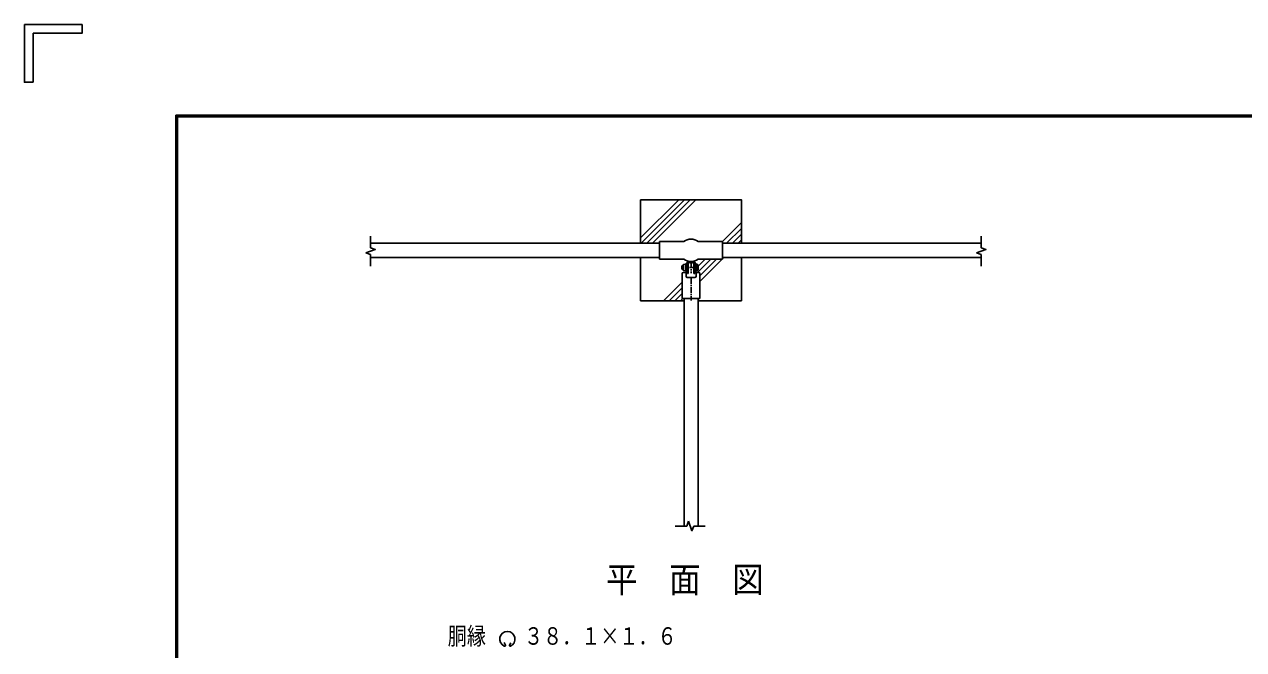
# Model space of a CAD drawing. Units: millimetres, scale not verified. Extents: x -4425 to 4425, y -3150 to 3150.
# Drawn here: x -4425 to -1404, y 1602 to 3150 of the extents above; entities that cross this region are included whole.
import ezdxf
from ezdxf.enums import TextEntityAlignment as Align

# ---------------------------------------------------------------- set-up
doc = ezdxf.new("R2010")
doc.units = ezdxf.units.MM
doc.header["$LTSCALE"] = 20
doc.linetypes.add('USER1', pattern=[1.125, 0.75, -0.125, 0.125, -0.125])
doc.linetypes.add('USER2', pattern=[2, 1.25, -0.25, 0.25, -0.25])
for name, color, linetype, lineweight in [('0-0_1', 7, 'Continuous', 25), ('0-2_0', 7, 'Continuous', 25), ('0-4_WAKU', 7, 'Continuous', 25)]:
    doc.layers.add(name, color=color, linetype=linetype, lineweight=lineweight)
doc.styles.add('ＭＳ ゴシック', font='')
doc.styles.get('ＭＳ ゴシック').set_extended_font_data('MS Gothic')

msp = doc.modelspace()

# ---------------------------------------------------------------- linework, layer by layer
at = {"layer": '0-0_1', "color": 4}
for p, q in [((-2898.27, 2621.15), (-2803.98, 2715.45)), ((-2897.33, 2607.95), (-2789.84, 2715.45)), ((-2883.19, 2607.95), (-2775.69, 2715.45)), ((-2869.05, 2607.95), (-2761.55, 2715.45)), ((-2695.35, 2611.95), (-2648.27, 2659.02)), ((-2685.2, 2607.95), (-2648.27, 2644.88)), ((-2671.06, 2607.95), (-2648.27, 2630.74)), ((-3567.45, 2625.59), (-3567.45, 2596.94)), ((-2656.92, 2607.95), (-2648.27, 2616.59)), ((-2054.69, 2625.59), (-2054.69, 2596.94)), ((-3567.45, 2579.84), (-3579.19, 2584.12)), ((-3567.45, 2579.84), (-3567.45, 2551.19)), ((-2761.47, 2545.82), (-2738.35, 2568.95)), ((-2757.38, 2535.77), (-2724.2, 2568.95)), ((-2751.27, 2513.59), (-2691.92, 2572.95)), ((-2751.27, 2527.74), (-2710.06, 2568.95)), ((-2054.69, 2579.84), (-2066.43, 2584.12)), ((-2054.69, 2579.84), (-2054.69, 2551.19)), ((-2841.84, 2465.45), (-2795.27, 2512.02)), ((-2827.7, 2465.45), (-2795.27, 2497.88)), ((-2813.56, 2465.45), (-2795.27, 2483.74)), ((-2799.42, 2465.45), (-2793.9, 2470.97)), ((-2783.88, 1907.68), (-2812.53, 1907.68)), ((-2783.88, 1907.68), (-2779.6, 1919.43)), ((-2738.12, 1907.68), (-2766.78, 1907.68)), ((-3233.37, 1612.56), (-3236.43, 1619.12)), ((-3223.3, 1612.55), (-3219.68, 1618.82))]:
    msp.add_line(p, q, dxfattribs=at)
at = {"layer": '0-0_1'}
for p, q in [((-2851.27, 2607.95), (-3567.45, 2607.95)), ((-2791.05, 2611.95), (-2851.27, 2611.95)), ((-2851.27, 2611.95), (-2851.27, 2568.95)), ((-2695.27, 2611.95), (-2755.49, 2611.95)), ((-2695.27, 2611.95), (-2695.27, 2568.95)), ((-2054.69, 2607.95), (-2695.27, 2607.95)), ((-2851.27, 2572.95), (-3567.45, 2572.95)), ((-2898.27, 2572.95), (-2898.27, 2465.45)), ((-2791.05, 2568.95), (-2851.27, 2568.94)), ((-2695.27, 2568.95), (-2755.49, 2568.95)), ((-2054.69, 2572.95), (-2695.27, 2572.95)), ((-2648.27, 2465.45), (-2648.27, 2572.95)), ((-2898.27, 2465.45), (-2790.77, 2465.45)), ((-2790.77, 1907.68), (-2790.77, 2470.97)), ((-2755.77, 1907.68), (-2755.77, 2470.97)), ((-2755.77, 2465.45), (-2648.27, 2465.45))]:
    msp.add_line(p, q, dxfattribs=at)
msp.add_lwpolyline([(-2648.27, 2607.95), (-2648.27, 2715.45), (-2898.27, 2715.45), (-2898.27, 2607.95)], dxfattribs=at)
at = {"layer": '0-0_1', "color": 4}
for points in [[(-3579.19, 2584.12), (-3555.7, 2592.67), (-3567.45, 2596.94)], [(-2066.43, 2584.12), (-2042.94, 2592.67), (-2054.69, 2596.94)], [(-2779.6, 1919.43), (-2771.05, 1895.94), (-2766.77, 1907.68)]]:
    msp.add_lwpolyline(points, dxfattribs=at)
at = {"layer": '0-0_1'}
for start, end in [(50.40737, 129.59256), (230.40744, 309.59262)]:
    msp.add_arc((-2773.27, 2590.45), 27.9, start, end, dxfattribs=at)
at = {"layer": '0-0_1', "color": 4}
for centre, radius, start, end in [((-3228.34, 1627.66), 19, 292.92895, 245.65759), ((-3235.34, 1612.19), 2, 245.55066, 10.6575), ((-3221.34, 1612.18), 2, 169.34241, 276.63708)]:
    msp.add_arc(centre, radius, start, end, dxfattribs=at)
at = {"layer": '0-2_0'}
for p, q in [((-2795.81, 2551.95), (-2796.47, 2551.29)), ((-2796.47, 2551.29), (-2796.47, 2544.61)), ((-2793.17, 2551.29), (-2796.47, 2551.29)), ((-2796.47, 2544.61), (-2795.81, 2543.95)), ((-2793.17, 2544.61), (-2796.47, 2544.61)), ((-2795.81, 2551.95), (-2795.81, 2543.95)), ((-2793.17, 2551.95), (-2795.81, 2551.95)), ((-2793.17, 2543.95), (-2795.81, 2543.95)), ((-2793.17, 2553.85), (-2793.17, 2542.09)), ((-2786.67, 2555.45), (-2792.37, 2555.45)), ((-2786.67, 2540.45), (-2792.37, 2540.45)), ((-2786.67, 2556.45), (-2786.67, 2539.45)), ((-2785.07, 2556.45), (-2786.67, 2556.45)), ((-2785.07, 2539.45), (-2786.67, 2539.45)), ((-2785.07, 2558.47), (-2785.07, 2536.47)), ((-2782.77, 2558.47), (-2785.07, 2558.47)), ((-2782.77, 2558.47), (-2782.77, 2536.47)), ((-2761.47, 2558.47), (-2763.77, 2558.47)), ((-2763.77, 2558.47), (-2763.77, 2536.47)), ((-2761.47, 2558.47), (-2761.47, 2536.47)), ((-2756.77, 2555.45), (-2761.47, 2555.45)), ((-2755.97, 2551.95), (-2761.47, 2551.95)), ((-2755.97, 2543.95), (-2761.47, 2543.95)), ((-2756.77, 2540.45), (-2761.47, 2540.45)), ((-2755.97, 2553.79), (-2755.97, 2542.1)), ((-2795.27, 2532.77), (-2795.27, 2470.97)), ((-2785.77, 2535.77), (-2792.27, 2535.77)), ((-2785.77, 2533.47), (-2785.77, 2526.47)), ((-2763.77, 2523.47), (-2782.77, 2523.47)), ((-2754.27, 2535.77), (-2760.77, 2535.77)), ((-2760.77, 2533.47), (-2760.77, 2526.47)), ((-2751.27, 2532.77), (-2751.27, 2470.97)), ((-2751.27, 2470.97), (-2795.27, 2470.97))]:
    msp.add_line(p, q, dxfattribs=at)
at = {"layer": '0-2_0', "color": 4, "linetype": 'USER1'}
for p, q in [((-2757.62, 2547.97), (-2788.44, 2547.97)), ((-2773.27, 2560.95), (-2773.27, 2533.76)), ((-2773.27, 2521.96), (-2773.27, 2466.29))]:
    msp.add_line(p, q, dxfattribs=at)
at = {"layer": '0-2_0', "color": 2, "linetype": 'USER2'}
for p, q in [((-2778.77, 2547.97), (-2784.07, 2547.97)), ((-2762.47, 2547.97), (-2767.77, 2547.97))]:
    msp.add_line(p, q, dxfattribs=at)
at = {"layer": '0-2_0', "color": 2}
for p, q in [((-2782.57, 2532.77), (-2782.57, 2560.27)), ((-2780.27, 2532.77), (-2780.27, 2560.27)), ((-2773.33, 2558.37), (-2780.01, 2560.46)), ((-2773.33, 2560.78), (-2779.38, 2562.67)), ((-2773.21, 2560.78), (-2767.16, 2562.67)), ((-2773.21, 2558.37), (-2766.53, 2560.46)), ((-2766.27, 2532.77), (-2766.27, 2560.27)), ((-2763.97, 2532.77), (-2763.97, 2560.27)), ((-2780.27, 2532.77), (-2782.57, 2532.77)), ((-2763.97, 2532.77), (-2766.27, 2532.77))]:
    msp.add_line(p, q, dxfattribs=at)
at = {"layer": '0-2_0'}
for centre, radius, start, end in [((-2790.87, 2553.7), 2.3, 130.58225, 229.41775), ((-2782.77, 2547.95), 10.4, 157.38014, 202.61986), ((-2790.86, 2542.2), 2.31, 130.74749, 229.25251), ((-2758.28, 2553.7), 2.31, 310.75793, 49.24207), ((-2766.37, 2547.95), 10.4, 337.38014, 22.61986), ((-2758.28, 2542.2), 2.31, 310.7516, 49.2484), ((-2792.27, 2532.77), 3, 90, 180), ((-2785.77, 2536.47), 3, 270, 0), ((-2785.77, 2536.47), 0.7, 270, 0), ((-2782.77, 2526.47), 3, 180, 270), ((-2760.77, 2536.47), 3, 180, 270), ((-2763.77, 2526.47), 3, 270, 0), ((-2760.77, 2536.47), 0.7, 180, 270), ((-2754.27, 2532.77), 3, 0, 90)]:
    msp.add_arc(centre, radius, start, end, dxfattribs=at)
at = {"layer": '0-2_0', "color": 2}
for centre, radius, start, end in [((-2780.07, 2560.27), 2.5, 74.0546, 180), ((-2780.07, 2560.27), 0.2, 72.62034, 180), ((-2766.47, 2560.27), 2.5, 0, 105.9454), ((-2766.47, 2560.27), 0.2, 0, 107.37966)]:
    msp.add_arc(centre, radius, start, end, dxfattribs=at)
at = {"layer": '0-4_WAKU'}
for p, q in [((-4281.84, 3150), (-4425.09, 3150)), ((-4403.6, 3006.75), (-4403.6, 3128.51)), ((-4048.09, 2923), (4197.91, 2923)), ((-4048.09, -2923), (-4048.09, 2923))]:
    msp.add_line(p, q, dxfattribs=at)
for points in [[(-4425.09, 3150), (-4425.09, 3006.75), (-4403.6, 3006.75)], [(-4403.6, 3128.51), (-4281.84, 3128.51), (-4281.84, 3150)], [(-4046.09, -2921), (-4046.09, 2921), (4195.91, 2921)]]:
    msp.add_lwpolyline(points, dxfattribs=at)
msp.add_lwpolyline([(-4050.09, 2925), (4199.91, 2925), (4199.91, -2925), (-4050.09, -2925)], close=True, dxfattribs=at)

# ---------------------------------------------------------------- texts
at = {"layer": '0-0_1', "color": 4, "style": 'ＭＳ ゴシック'}
for s, height, width, p in [('平\u3000面\u3000図', 63.64, 0.9, (-2983.72, 1724.18)), ('胴縁\u3000\u3000３８．１×１．６', 43.3, 0.8, (-3376.13, 1600.8))]:
    msp.add_text(s, height=height, dxfattribs=dict(at, width=width)).set_placement(p, align=Align.BOTTOM_LEFT)

doc.saveas('drawing.dxf')
